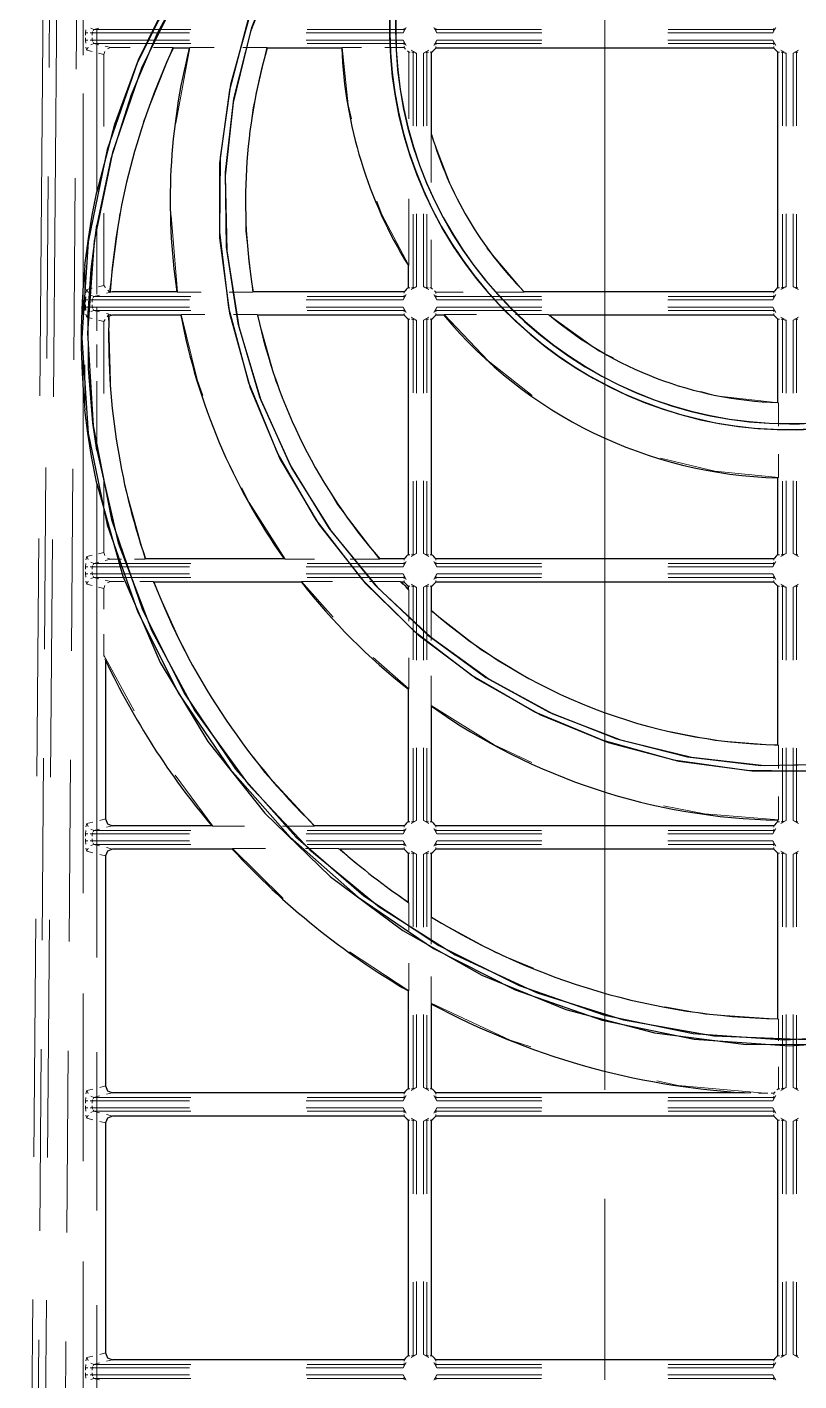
# Model space of a CAD drawing. Header units: millimetres. Extents: x 0 to 1989, y -338 to 950.
# Drawn here: x 738.1 to 850.9, y 606.2 to 803.9 of the extents above; entities that cross this region are included whole.
import ezdxf

# ---------------------------------------------------------------- set-up
doc = ezdxf.new("R2010")
doc.units = ezdxf.units.MM
doc.layers.add('DETAIL', color=8, linetype='Continuous')
doc.layers.add('FINE', color=9, linetype='Continuous')

msp = doc.modelspace()

# ---------------------------------------------------------------- linework, layer by layer
at = {"layer": 'DETAIL', "lineweight": 25}
for p, q in [((761.85, 800.88), (759.5, 800.88)), ((784.12, 800.88), (773.25, 800.88)), ((797.26, 788.26), (797.26, 800.29)), ((847.27, 800.88), (797.85, 800.88)), ((847.86, 765.87), (847.86, 800.29)), ((793.86, 765.87), (793.86, 769.12)), ((750.29, 765.34), (750.63, 765.28)), ((760.04, 765.28), (750.63, 765.28)), ((847.27, 765.28), (810.79, 765.28)), ((793.27, 761.88), (771.83, 761.88)), ((799.05, 761.88), (797.85, 761.88)), ((793.86, 726.87), (793.86, 761.29)), ((797.26, 726.87), (797.26, 761.29)), ((847.86, 726.87), (847.86, 738.1)), ((775.7, 726.28), (755.45, 726.28)), ((793.27, 726.28), (789.69, 726.28)), ((847.27, 726.28), (797.85, 726.28)), ((778.23, 722.88), (756.68, 722.88)), ((793.27, 722.88), (792.83, 722.88)), ((793.86, 721.85), (793.86, 722.29)), ((847.27, 722.88), (797.85, 722.88)), ((847.86, 699.1), (847.86, 722.29)), ((749.62, 711.44), (749.62, 688.28)), ((793.86, 687.87), (793.86, 707.25)), ((797.26, 687.87), (797.26, 704.73)), ((765.14, 687.28), (750.63, 687.28)), ((793.27, 687.28), (780.16, 687.28)), ((847.27, 687.28), (797.85, 687.28)), ((847.86, 687.87), (847.86, 688.1)), ((749.62, 682.89), (749.62, 649.28)), ((768.13, 683.88), (750.63, 683.88)), ((793.27, 683.88), (783.83, 683.88)), ((793.86, 676.13), (793.86, 683.29)), ((797.26, 673.94), (797.26, 683.29)), ((847.27, 683.88), (797.85, 683.88)), ((847.86, 659.1), (847.86, 683.29)), ((793.86, 648.87), (793.86, 663.15)), ((797.26, 648.87), (797.26, 661.24)), ((793.27, 648.28), (750.63, 648.28)), ((842.94, 648.28), (797.85, 648.28)), ((793.27, 644.88), (750.63, 644.88)), ((847.27, 644.88), (797.85, 644.88)), ((793.86, 609.87), (793.86, 644.29)), ((797.26, 609.87), (797.26, 644.29)), ((847.86, 609.87), (847.86, 644.29)), ((793.27, 609.28), (750.63, 609.28)), ((847.27, 609.28), (797.85, 609.28))]:
    msp.add_line(p, q, dxfattribs=at)
for points in [[(849.56, 861.16, 0.414214), (791.98, 803.58, 0.414213), (849.56, 746, 0.414214), (907.14, 803.58), (906.61, 811.35), (905.07, 818.81), (902.58, 825.9), (899.23, 832.55), (895.08, 838.68), (890.19, 844.22), (884.65, 849.1), (878.53, 853.25), (871.88, 856.61), (864.79, 859.09), (857.33, 860.63)], [(849.56, 861.13, 0.414214), (792.01, 803.58, 0.414213), (849.56, 746.03, 0.414214), (907.11, 803.58), (906.58, 811.35), (905.04, 818.81), (902.56, 825.89), (899.21, 832.53), (895.06, 838.66), (890.18, 844.2), (884.64, 849.08), (878.51, 853.23), (871.87, 856.58), (864.79, 859.06), (857.33, 860.6)]]:
    msp.add_lwpolyline(points, format="xyb", close=True, dxfattribs=at)
for points in [[(831.16, 859.06, 0.414213), (794.08, 785.18, 0.414213), (867.96, 748.11, 0.414213), (905.04, 821.98, 0.236853), (867.96, 859.06)], [(831.7, 859.21, 0.414213), (793.94, 785.72, 0.414212), (867.42, 747.96, 0.414214), (905.18, 821.45, 0.241882), (867.42, 859.21)], [(759.5, 800.88, 0.093058), (750.29, 765.34)], [(761.85, 800.88, 0.099456), (760.04, 765.28)], [(773.25, 800.88, 0.113602), (771.18, 765.28)], [(784.12, 800.88, 0.128937), (793.86, 769.12)], [(797.26, 800.29, 0.073506), (797.85, 800.88)], [(847.27, 800.88, 0.073431), (847.86, 800.29)], [(797.26, 788.26, 0.124208), (810.79, 765.28)], [(746.6, 769.12, 0.051045), (746.6, 748.04)], [(793.86, 765.87, 0.073471), (793.27, 765.28), (771.18, 765.28)], [(847.86, 765.87, 0.073471), (847.27, 765.28)], [(750.11, 761.74, 0.090843), (755.45, 726.28)], [(760.61, 761.88, 0.108069), (775.7, 726.28)], [(771.83, 761.88, 0.127279), (789.69, 726.28)], [(793.27, 761.88, 0.073324), (793.86, 761.29)], [(797.26, 761.29, 0.073616), (797.85, 761.88)], [(799.05, 761.88, 0.217), (847.86, 738.1)], [(847.27, 761.88), (814.47, 761.88, 0.168678), (847.86, 749.11), (847.86, 761.29)], [(847.27, 761.88, 0.073246), (847.86, 761.29)], [(793.86, 726.87, 0.073361), (793.27, 726.28)], [(797.85, 726.28, 0.073408), (797.26, 726.87)], [(847.86, 726.87, 0.073361), (847.27, 726.28)], [(756.68, 722.88, 0.108407), (780.16, 687.28)], [(778.23, 722.88, 0.061293), (793.86, 707.25)], [(792.83, 722.88, 0.004554), (793.86, 721.85)], [(793.27, 722.88, 0.073509), (793.86, 722.29)], [(797.26, 718.71), (797.26, 722.29, 0.073662), (797.85, 722.88)], [(847.27, 722.88, 0.073431), (847.86, 722.29)], [(797.26, 718.71, 0.175942), (847.86, 699.1)], [(749.62, 711.44, 0.065248), (765.14, 687.28)], [(797.26, 704.73, 0.150468), (847.86, 688.1)], [(793.86, 687.87, 0.073581), (793.27, 687.28)], [(797.85, 687.28, 0.073269), (797.26, 687.87)], [(847.86, 687.87, 0.073581), (847.27, 687.28)], [(768.13, 683.88, 0.075186), (793.86, 663.15)], [(783.83, 683.88, 0.031886), (793.86, 676.13)], [(793.27, 683.88, 0.073463), (793.86, 683.29)], [(797.26, 683.29, 0.073396), (797.85, 683.88)], [(847.27, 683.88, 0.073385), (847.86, 683.29)], [(797.26, 673.94, 0.134908), (847.86, 659.1)], [(797.26, 661.24, 0.108703), (842.94, 648.28)], [(793.86, 648.87, 0.073316), (793.27, 648.28)], [(797.85, 648.28, 0.073339), (797.26, 648.87)], [(793.27, 644.88, 0.073555), (793.86, 644.29)], [(797.26, 644.29, 0.073616), (797.85, 644.88)], [(847.27, 644.88, 0.073477), (847.86, 644.29)], [(793.86, 609.87, 0.073361), (793.27, 609.28)], [(797.85, 609.28, 0.073408), (797.26, 609.87)], [(847.86, 609.87, 0.073361), (847.27, 609.28)]]:
    msp.add_lwpolyline(points, format="xyb", dxfattribs=at)
for points in [[(822.21, 857.42), (812.78, 854.31), (803.8, 850.35), (795.3, 845.59), (787.35, 840.08), (779.97, 833.87), (773.22, 827.01), (767.13, 819.55), (761.76, 811.54), (757.15, 803.03), (753.35, 794.07), (750.39, 784.71), (748.33, 775)], [(774.84, 813.69), (770.94, 803.83), (768.33, 793.49), (767.07, 782.78), (767.25, 771.81), (768.94, 760.72), (772.1, 749.95), (776.57, 739.94), (782.23, 730.76), (788.97, 722.49), (796.66, 715.19), (805.19, 708.96), (814.45, 703.86), (824.31, 699.96), (834.65, 697.35), (845.37, 696.1), (856.33, 696.27)], [(774.62, 813.18), (770.8, 803.3), (768.26, 792.94), (767.07, 782.22), (767.33, 771.26), (769.08, 760.18), (772.32, 749.44), (776.85, 739.46), (782.57, 730.32), (789.36, 722.1), (797.11, 714.86), (805.68, 708.68), (814.97, 703.65), (824.85, 699.82), (835.21, 697.28), (845.92, 696.1), (856.88, 696.35)], [(760.27, 810.76), (754.27, 798.82), (749.84, 786.06), (747.08, 772.6), (746.14, 758.58), (747.09, 744.63), (749.86, 731.22), (754.32, 718.49), (760.34, 706.55), (767.8, 695.55), (776.57, 685.6), (786.53, 676.83), (797.53, 669.37), (809.47, 663.34), (822.2, 658.88), (835.61, 656.11), (849.56, 655.16), (863.58, 656.11)], [(760.74, 809.85), (754.92, 798.09), (750.62, 785.64), (747.94, 772.66), (746.97, 759.3), (747.78, 745.7), (750.48, 732.02), (754.99, 718.83), (761.08, 706.65), (768.6, 695.57), (777.42, 685.67), (787.36, 677.04), (798.29, 669.77), (810.06, 663.94), (822.5, 659.64), (835.48, 656.96), (848.85, 655.99), (862.44, 656.81)], [(758.74, 808.09), (754.4, 799.13), (750.91, 789.71), (748.33, 779.89)], [(770.75, 805.87), (767.89, 795.55), (766.37, 784.88), (766.25, 773.98), (767.6, 762.99), (770.48, 752.02), (774.8, 741.54), (780.36, 731.96), (787.03, 723.35), (794.68, 715.76), (803.19, 709.25), (812.43, 703.9), (822.27, 699.77), (832.59, 696.91), (843.26, 695.39), (854.16, 695.27)], [(770.45, 805.09), (767.7, 794.74), (766.28, 784.05), (766.28, 773.15), (767.73, 762.17), (770.72, 751.23), (775.15, 740.79), (780.81, 731.26), (787.57, 722.71), (795.29, 715.19), (803.87, 708.77), (813.16, 703.51), (823.05, 699.47), (833.4, 696.72), (844.09, 695.3), (854.99, 695.3)], [(746.6, 769.12), (747.11, 773.05), (747.66, 776.46), (748.33, 779.89)], [(748.33, 742.17), (747.77, 746.13), (747.13, 754.1), (747.09, 762.16), (747.51, 768.6), (748.33, 775)], [(760.61, 761.88), (750.63, 761.88), (750.11, 761.74)], [(748.33, 737.28), (747.57, 741.2), (747.03, 744.62), (746.6, 748.04)], [(748.33, 742.17), (751.48, 728.59), (756.31, 715.86), (762.68, 704.08), (770.44, 693.34), (779.47, 683.75), (789.6, 675.42), (800.72, 668.43), (812.66, 662.9), (825.3, 658.93), (838.5, 656.61), (852.1, 656.05)], [(748.33, 737.28), (752.14, 723.75), (757.61, 711.15), (764.58, 699.57), (772.91, 689.12), (782.45, 679.88), (793.06, 671.96), (804.59, 665.45), (816.88, 660.44), (829.81, 657.03), (843.21, 655.31), (856.94, 655.39)], [(749.62, 688.28), (749.92, 687.57), (750.63, 687.28)], [(750.63, 683.88), (749.92, 683.59), (749.62, 682.89)], [(749.62, 649.28), (749.92, 648.57), (750.63, 648.28)], [(750.63, 644.88), (749.92, 644.59), (749.62, 643.89)], [(749.62, 643.89), (749.62, 610.28), (749.92, 609.57), (750.63, 609.28)]]:
    msp.add_lwpolyline(points, dxfattribs=at)
at = {"layer": 'FINE', "lineweight": 9}
for p, q in [((740.86, 854.26), (740.03, 750.07)), ((742.01, 749.96), (742.84, 854.15)), ((741.35, 798.05), (741.56, 824.6)), ((745.52, 824.38), (745.31, 797.82)), ((746.35, 809.19), (746.35, 799.87)), ((822.56, 807.47), (822.56, 648.69)), ((746.69, 803.1), (746.72, 803.57)), ((746.69, 803.1), (747, 803.1)), ((746.69, 802.78), (746.69, 803.1)), ((747.37, 803.1), (747.68, 803.1)), ((747.88, 803.6), (747.45, 803.78)), ((747.74, 803.26), (747.68, 803.1)), ((747.68, 803.1), (747.68, 802.78)), ((761.88, 803.1), (747.68, 803.1)), ((747.88, 803.6), (747.82, 803.44)), ((748.65, 803.79), (747.88, 803.6)), ((747.88, 803.6), (762.07, 803.6)), ((748.33, 779.89), (748.33, 803.69)), ((793.11, 803.1), (778.92, 803.1)), ((779.08, 803.6), (793.27, 803.6)), ((793.11, 803.1), (793.54, 803.88)), ((793.27, 803.6), (793.27, 803.79)), ((797.58, 803.88), (798.01, 803.1)), ((797.85, 803.81), (797.85, 803.6)), ((797.85, 803.6), (813.3, 803.6)), ((798.01, 803.1), (797.97, 803.26)), ((813.35, 803.1), (798.01, 803.1)), ((847.11, 803.1), (831.77, 803.1)), ((831.83, 803.6), (847.27, 803.6)), ((847.11, 803.1), (847.54, 803.88)), ((847.27, 803.6), (847.27, 803.81)), ((746.69, 802.06), (746.69, 802.39)), ((746.69, 802.06), (747, 802.06)), ((746.72, 801.59), (746.69, 802.06)), ((746.89, 800.57), (746.75, 801.02)), ((746.89, 800.57), (747.07, 801)), ((747.37, 802.06), (747.68, 802.06)), ((747.45, 801.38), (747.88, 801.56)), ((747.68, 802.39), (747.68, 802.06)), ((747.68, 802.06), (747.74, 801.91)), ((747.68, 802.06), (761.88, 802.06)), ((747.82, 801.72), (747.88, 801.56)), ((747.88, 801.56), (748.65, 801.37)), ((762.07, 801.56), (747.88, 801.56)), ((749.58, 801.14), (750.34, 800.95)), ((749.9, 800.77), (750.34, 800.95)), ((753.19, 800.95), (750.34, 800.95)), ((759.46, 800.95), (755.18, 790.18)), ((759.46, 800.95), (756.61, 800.95)), ((759.47, 800.93), (759.46, 800.95)), ((761.94, 800.95), (759.89, 789.89)), ((761.91, 800.93), (761.94, 800.95)), ((765.46, 800.95), (761.94, 800.95)), ((773.2, 800.95), (769.68, 800.95)), ((773.22, 800.93), (773.2, 800.95)), ((778.92, 802.06), (793.11, 802.06)), ((793.27, 801.56), (779.08, 801.56)), ((784.16, 800.93), (784.18, 800.95)), ((787.02, 800.95), (784.18, 800.95)), ((793.27, 800.95), (790.43, 800.95)), ((793.11, 802.06), (793.15, 801.91)), ((793.54, 801.28), (793.11, 802.06)), ((793.27, 801.56), (793.27, 801.37)), ((793.27, 801.14), (793.27, 800.95)), ((793.46, 800.73), (793.27, 800.95)), ((798.01, 802.06), (797.58, 801.28)), ((813.3, 801.56), (797.85, 801.56)), ((797.85, 801.35), (797.85, 801.56)), ((797.85, 800.88), (797.85, 801.1)), ((798.01, 802.06), (813.35, 802.06)), ((831.77, 802.06), (847.11, 802.06)), ((847.27, 801.56), (831.83, 801.56)), ((847.11, 802.06), (847.15, 801.91)), ((847.54, 801.28), (847.11, 802.06)), ((847.27, 801.56), (847.27, 801.35)), ((847.27, 801.1), (847.27, 800.88)), ((747.66, 800.38), (746.89, 800.57)), ((749.34, 799.96), (748.58, 800.15)), ((749.34, 799.96), (749.52, 800.4)), ((749.34, 799.96), (749.34, 789.41)), ((759.5, 800.88), (759.49, 800.91)), ((761.85, 800.88), (761.88, 800.91)), ((773.25, 800.88), (773.24, 800.91)), ((784.12, 800.88), (784.14, 800.91)), ((793.93, 800.29), (793.71, 800.48)), ((793.93, 790.55), (793.93, 800.29)), ((793.93, 800.29), (794.12, 800.29)), ((795.04, 800.14), (794.26, 800.56)), ((794.35, 800.29), (794.54, 800.29)), ((794.54, 789.53), (794.54, 800.29)), ((795.04, 800.14), (795.04, 789.48)), ((796.86, 800.56), (796.08, 800.14)), ((796.08, 800.14), (796.24, 800.17)), ((796.08, 789.48), (796.08, 800.14)), ((796.58, 800.29), (796.58, 789.53)), ((796.79, 800.29), (796.58, 800.29)), ((797.26, 800.29), (797.05, 800.29)), ((847.86, 800.29), (848.07, 800.29)), ((849.04, 800.14), (848.26, 800.56)), ((848.33, 800.29), (848.54, 800.29)), ((848.54, 789.53), (848.54, 800.29)), ((849.04, 800.14), (849.04, 789.48)), ((850.86, 800.56), (850.08, 800.14)), ((850.08, 800.14), (850.24, 800.17)), ((850.08, 789.48), (850.08, 800.14)), ((850.79, 800.29), (850.58, 800.29)), ((850.58, 800.29), (850.58, 789.53)), ((797.19, 788.25), (800.22, 780.38)), ((797.19, 781.26), (797.19, 788.25)), ((797.19, 788.25), (797.21, 788.25)), ((797.24, 788.26), (797.26, 788.26)), ((741.01, 755.56), (741.22, 782.12)), ((745.18, 781.89), (744.97, 755.34)), ((793.93, 769.14), (793.93, 778.87)), ((749.34, 776.75), (749.34, 766.21)), ((751.7, 776.72), (750.21, 765.22)), ((759.2, 776.42), (760.12, 765.21)), ((794.54, 765.87), (794.54, 776.63)), ((795.04, 776.69), (795.04, 766.03)), ((796.08, 766.03), (796.08, 776.69)), ((848.54, 765.87), (848.54, 776.63)), ((849.04, 776.69), (849.04, 766.03)), ((850.08, 766.03), (850.08, 776.69)), ((748.33, 764.95), (748.33, 775)), ((797.19, 765.88), (797.19, 772.87)), ((805.34, 771.67), (810.76, 765.21)), ((746.6, 762.53), (746.6, 769.12)), ((793.88, 769.12), (793.86, 769.12)), ((793.93, 769.14), (793.91, 769.13)), ((746.75, 765.14), (746.89, 765.6)), ((746.89, 765.6), (747.66, 765.79)), ((747.07, 765.16), (746.89, 765.6)), ((748.58, 766.02), (749.34, 766.21)), ((749.61, 765.9), (749.34, 766.21)), ((750.21, 765.22), (749.94, 765.53)), ((750.29, 765.34), (750.27, 765.3)), ((794.07, 765.87), (793.86, 765.87)), ((794.26, 765.6), (795.04, 766.03)), ((794.54, 765.87), (794.33, 765.87)), ((795.04, 766.03), (794.88, 765.99)), ((796.08, 766.03), (796.86, 765.6)), ((797, 765.88), (797.19, 765.88)), ((797.19, 765.88), (797.41, 765.69)), ((797.66, 765.44), (797.86, 765.21)), ((848.07, 765.87), (847.86, 765.87)), ((848.26, 765.6), (849.04, 766.03)), ((848.54, 765.87), (848.33, 765.87)), ((849.04, 766.03), (848.88, 765.99)), ((850.08, 766.03), (850.86, 765.6)), ((746.69, 764.1), (747, 764.1)), ((746.69, 763.06), (746.69, 763.39)), ((747.37, 764.1), (747.68, 764.1)), ((747.88, 764.6), (747.45, 764.78)), ((747.74, 764.26), (747.68, 764.1)), ((747.68, 763.39), (747.68, 763.06)), ((747.88, 764.6), (747.82, 764.44)), ((748.74, 764.81), (747.88, 764.6)), ((747.88, 764.6), (762.07, 764.6)), ((750.63, 765.28), (749.77, 765.07)), ((750.24, 765.26), (750.21, 765.22)), ((760.04, 765.28), (760.07, 765.26)), ((760.1, 765.23), (760.12, 765.21)), ((763.56, 765.21), (760.12, 765.21)), ((771.12, 765.21), (767.69, 765.21)), ((771.14, 765.23), (771.12, 765.21)), ((771.18, 765.28), (771.16, 765.26)), ((793.11, 764.1), (778.92, 764.1)), ((779.08, 764.6), (793.27, 764.6)), ((793.11, 764.1), (793.54, 764.88)), ((793.27, 765.07), (793.27, 765.28)), ((793.27, 764.6), (793.27, 764.81)), ((797.58, 764.88), (798.01, 764.1)), ((797.86, 765.21), (797.85, 765.02)), ((797.85, 764.79), (797.85, 764.6)), ((797.85, 764.6), (813.3, 764.6)), ((801.89, 765.21), (797.86, 765.21)), ((798.01, 764.1), (797.97, 764.26)), ((813.35, 764.1), (798.01, 764.1)), ((810.76, 765.21), (806.73, 765.21)), ((810.77, 765.23), (810.76, 765.21)), ((810.79, 765.28), (810.78, 765.26)), ((847.11, 764.1), (831.77, 764.1)), ((847.11, 764.1), (847.54, 764.88)), ((847.27, 765.07), (847.27, 765.28)), ((746.69, 763.06), (747, 763.06)), ((746.72, 762.59), (746.69, 763.06)), ((746.89, 761.57), (747.07, 762)), ((747.37, 763.06), (747.68, 763.06)), ((747.45, 762.38), (747.88, 762.56)), ((747.68, 763.06), (747.74, 762.91)), ((747.68, 763.06), (761.88, 763.06)), ((747.82, 762.72), (747.88, 762.56)), ((747.88, 762.56), (748.74, 762.35)), ((762.07, 762.56), (747.88, 762.56)), ((748.33, 759.59), (748.33, 762.94)), ((749.77, 762.1), (750.63, 761.88)), ((749.83, 761.61), (750.05, 761.91)), ((750.05, 761.91), (750.36, 750.58)), ((750.05, 761.91), (750.07, 761.86)), ((750.09, 761.79), (750.11, 761.74)), ((760.61, 761.88), (760.63, 761.91)), ((760.65, 761.93), (760.67, 761.95)), ((764.13, 761.95), (760.67, 761.95)), ((771.75, 761.95), (768.29, 761.95)), ((771.77, 761.93), (771.75, 761.95)), ((771.83, 761.88), (771.81, 761.91)), ((778.92, 763.06), (793.11, 763.06)), ((793.27, 762.56), (779.08, 762.56)), ((793.11, 763.06), (793.15, 762.91)), ((793.54, 762.28), (793.11, 763.06)), ((793.27, 762.56), (793.27, 762.35)), ((793.27, 762.1), (793.27, 761.88)), ((795.04, 761.14), (794.26, 761.56)), ((796.86, 761.56), (796.08, 761.14)), ((798.01, 763.06), (797.58, 762.28)), ((797.85, 762.35), (797.85, 762.56)), ((813.3, 762.56), (797.85, 762.56)), ((797.85, 761.88), (797.85, 762.1)), ((798.01, 763.06), (813.35, 763.06)), ((799.05, 761.88), (799.06, 761.91)), ((799.07, 761.93), (799.08, 761.95)), ((803.83, 761.95), (799.08, 761.95)), ((814.28, 761.95), (809.53, 761.95)), ((814.34, 761.93), (814.28, 761.95)), ((814.47, 761.88), (814.41, 761.91)), ((831.77, 763.06), (847.11, 763.06)), ((847.27, 762.56), (831.83, 762.56)), ((847.11, 763.06), (847.15, 762.91)), ((847.54, 762.28), (847.11, 763.06)), ((847.27, 762.56), (847.27, 762.35)), ((847.27, 762.1), (847.27, 761.88)), ((849.04, 761.14), (848.26, 761.56)), ((850.86, 761.56), (850.08, 761.14)), ((749.34, 760.96), (748.58, 761.15)), ((749.34, 760.96), (749.56, 761.25)), ((749.34, 760.96), (749.34, 750.41)), ((793.86, 761.29), (794.07, 761.29)), ((794.33, 761.29), (794.54, 761.29)), ((794.54, 750.53), (794.54, 761.29)), ((795.04, 761.14), (795.04, 750.48)), ((796.08, 761.14), (796.24, 761.17)), ((796.08, 750.48), (796.08, 761.14)), ((796.58, 761.29), (796.58, 750.53)), ((796.79, 761.29), (796.58, 761.29)), ((797.26, 761.29), (797.05, 761.29)), ((847.86, 761.29), (848.07, 761.29)), ((848.33, 761.29), (848.54, 761.29)), ((848.54, 750.53), (848.54, 761.29)), ((849.04, 761.14), (849.04, 750.48)), ((850.08, 761.14), (850.24, 761.17)), ((850.08, 750.48), (850.08, 761.14)), ((850.58, 761.29), (850.58, 750.53)), ((850.79, 761.29), (850.58, 761.29)), ((748.33, 754.23), (748.33, 757.58)), ((746.6, 748.04), (746.6, 754.63)), ((748.33, 742.17), (748.33, 752.22)), ((847.88, 749.09), (847.86, 749.11)), ((847.93, 749.04), (847.91, 749.06)), ((847.93, 745.64), (847.93, 749.04)), ((740.67, 713.07), (740.88, 739.63)), ((847.93, 738.17), (847.93, 741.57)), ((744.85, 739.4), (744.63, 712.85)), ((749.34, 737.75), (749.34, 727.21)), ((795.04, 737.69), (795.04, 727.03)), ((796.08, 727.03), (796.08, 737.69)), ((847.88, 738.13), (847.86, 738.1)), ((847.93, 738.17), (847.91, 738.15)), ((849.04, 737.69), (849.04, 727.03)), ((850.08, 727.03), (850.08, 737.69)), ((748.33, 668.03), (748.33, 737.28)), ((752.37, 737.13), (755.4, 726.21)), ((794.54, 726.87), (794.54, 737.63)), ((796.58, 737.63), (796.58, 726.87)), ((848.54, 726.87), (848.54, 737.63)), ((739.86, 729.24), (739.59, 694.51)), ((741.57, 694.39), (741.84, 729.12)), ((746.75, 726.14), (746.89, 726.6)), ((746.89, 726.6), (747.66, 726.79)), ((747.07, 726.16), (746.89, 726.6)), ((747.88, 725.6), (747.45, 725.78)), ((748.65, 725.79), (747.88, 725.6)), ((748.58, 727.02), (749.34, 727.21)), ((749.52, 726.76), (749.34, 727.21)), ((750.34, 726.21), (749.58, 726.02)), ((750.34, 726.21), (749.9, 726.39)), ((751.92, 726.21), (750.34, 726.21)), ((755.4, 726.21), (753.82, 726.21)), ((755.42, 726.23), (755.4, 726.21)), ((755.45, 726.28), (755.43, 726.26)), ((775.7, 726.28), (775.75, 726.26)), ((775.8, 726.23), (775.84, 726.21)), ((780.16, 726.21), (775.84, 726.21)), ((789.66, 726.21), (785.34, 726.21)), ((789.67, 726.23), (789.66, 726.21)), ((789.69, 726.28), (789.68, 726.26)), ((793.11, 725.1), (793.54, 725.88)), ((793.27, 726.07), (793.27, 726.28)), ((794.07, 726.87), (793.86, 726.87)), ((794.26, 726.6), (795.04, 727.03)), ((794.54, 726.87), (794.33, 726.87)), ((795.04, 727.03), (794.88, 726.99)), ((796.08, 727.03), (796.86, 726.6)), ((796.58, 726.87), (796.79, 726.87)), ((797.05, 726.87), (797.26, 726.87)), ((797.58, 725.88), (798.01, 725.1)), ((797.85, 726.28), (797.85, 726.07)), ((797.85, 725.81), (797.85, 725.6)), ((847.11, 725.1), (847.54, 725.88)), ((847.27, 726.07), (847.27, 726.28)), ((847.27, 725.6), (847.27, 725.81)), ((848.07, 726.87), (847.86, 726.87)), ((848.26, 726.6), (849.04, 727.03)), ((848.54, 726.87), (848.33, 726.87)), ((849.04, 727.03), (848.88, 726.99)), ((850.08, 727.03), (850.86, 726.6)), ((746.69, 725.1), (746.72, 725.57)), ((746.69, 725.1), (747, 725.1)), ((746.69, 724.78), (746.69, 725.1)), ((746.69, 724.06), (746.69, 724.39)), ((746.69, 724.06), (747, 724.06)), ((746.72, 723.59), (746.69, 724.06)), ((747.37, 725.1), (747.68, 725.1)), ((747.37, 724.06), (747.68, 724.06)), ((747.74, 725.26), (747.68, 725.1)), ((747.68, 724.39), (747.68, 724.06)), ((747.68, 724.06), (747.74, 723.91)), ((747.68, 724.06), (761.88, 724.06)), ((747.88, 725.6), (747.82, 725.44)), ((747.88, 725.6), (762.07, 725.6)), ((793.11, 725.1), (778.92, 725.1)), ((778.92, 724.06), (793.11, 724.06)), ((793.11, 724.06), (793.15, 723.91)), ((793.54, 723.28), (793.11, 724.06)), ((798.01, 724.06), (797.58, 723.28)), ((797.85, 725.6), (813.3, 725.6)), ((798.01, 725.1), (797.97, 725.26)), ((813.35, 725.1), (798.01, 725.1)), ((798.01, 724.06), (813.35, 724.06)), ((847.11, 725.1), (831.77, 725.1)), ((831.77, 724.06), (847.11, 724.06)), ((831.83, 725.6), (847.27, 725.6)), ((847.11, 724.06), (847.15, 723.91)), ((847.54, 723.28), (847.11, 724.06)), ((746.89, 722.57), (746.75, 723.02)), ((746.89, 722.57), (747.07, 723)), ((747.66, 722.38), (746.89, 722.57)), ((747.45, 723.38), (747.88, 723.56)), ((747.82, 723.72), (747.88, 723.56)), ((747.88, 723.56), (748.65, 723.37)), ((762.07, 723.56), (747.88, 723.56)), ((749.34, 721.96), (748.58, 722.15)), ((749.34, 721.96), (749.52, 722.4)), ((749.34, 721.96), (749.34, 718.91)), ((749.58, 723.14), (750.34, 722.95)), ((749.9, 722.77), (750.34, 722.95)), ((752.29, 722.95), (750.34, 722.95)), ((756.58, 722.95), (754.63, 722.95)), ((756.61, 722.93), (756.58, 722.95)), ((756.68, 722.88), (756.65, 722.91)), ((778.23, 722.88), (778.24, 722.91)), ((778.25, 722.93), (778.26, 722.95)), ((778.26, 722.95), (782.86, 717.76)), ((782.77, 722.95), (778.26, 722.95)), ((793.27, 723.56), (779.08, 723.56)), ((792.67, 722.95), (788.17, 722.95)), ((792.67, 722.95), (793.06, 722.56)), ((792.72, 722.93), (792.67, 722.95)), ((792.83, 722.88), (792.78, 722.91)), ((793.27, 723.56), (793.27, 723.35)), ((793.27, 723.1), (793.27, 722.88)), ((793.53, 722.08), (793.93, 721.69)), ((793.86, 722.29), (794.07, 722.29)), ((793.88, 721.8), (793.86, 721.85)), ((795.04, 722.14), (794.26, 722.56)), ((794.33, 722.29), (794.54, 722.29)), ((794.54, 711.53), (794.54, 722.29)), ((795.04, 722.14), (795.04, 711.48)), ((796.86, 722.56), (796.08, 722.14)), ((796.08, 722.14), (796.24, 722.17)), ((796.08, 711.48), (796.08, 722.14)), ((796.58, 722.29), (796.58, 711.53)), ((796.79, 722.29), (796.58, 722.29)), ((797.26, 722.29), (797.05, 722.29)), ((797.85, 723.35), (797.85, 723.56)), ((813.3, 723.56), (797.85, 723.56)), ((797.85, 722.88), (797.85, 723.1)), ((847.27, 723.56), (831.83, 723.56)), ((847.27, 723.56), (847.27, 723.35)), ((847.27, 723.1), (847.27, 722.88)), ((847.86, 722.29), (848.07, 722.29)), ((849.04, 722.14), (848.26, 722.56)), ((848.33, 722.29), (848.54, 722.29)), ((848.54, 711.53), (848.54, 722.29)), ((849.04, 722.14), (849.04, 711.48)), ((850.86, 722.56), (850.08, 722.14)), ((850.08, 722.14), (850.24, 722.17)), ((850.08, 711.48), (850.08, 722.14)), ((850.58, 722.29), (850.58, 711.53)), ((850.79, 722.29), (850.58, 722.29)), ((793.93, 721.69), (793.91, 721.74)), ((793.93, 717.19), (793.93, 721.69)), ((797.19, 718.68), (797.21, 718.69)), ((797.19, 714.36), (797.19, 718.68)), ((797.24, 718.7), (797.26, 718.71)), ((749.34, 715.25), (749.34, 712.21)), ((749.34, 712.21), (753.8, 704.06)), ((749.43, 711.97), (749.34, 712.21)), ((749.62, 711.44), (749.53, 711.68)), ((788.73, 711.88), (793.93, 707.29)), ((793.93, 707.29), (793.93, 711.79)), ((797.19, 704.86), (797.19, 709.18)), ((793.88, 707.26), (793.86, 707.25)), ((793.93, 707.29), (793.91, 707.28)), ((797.19, 704.86), (797.21, 704.82)), ((797.24, 704.77), (797.26, 704.73)), ((794.54, 687.87), (794.54, 698.63)), ((795.04, 698.69), (795.04, 688.03)), ((796.08, 688.03), (796.08, 698.69)), ((796.58, 698.63), (796.58, 687.87)), ((847.88, 699.08), (847.86, 699.1)), ((847.93, 699.03), (847.91, 699.05)), ((847.93, 695.63), (847.93, 699.03)), ((848.54, 687.87), (848.54, 698.63)), ((849.04, 698.69), (849.04, 688.03)), ((850.08, 688.03), (850.08, 698.69)), ((850.58, 698.63), (850.58, 687.87)), ((740.33, 670.59), (740.55, 697.14)), ((744.51, 696.92), (744.29, 670.36)), ((759.78, 694.69), (765.29, 687.21)), ((847.93, 688.17), (847.93, 691.56)), ((748.77, 688.06), (749.62, 688.28)), ((746.69, 686.1), (746.72, 686.57)), ((746.75, 687.14), (746.89, 687.6)), ((746.89, 687.6), (747.75, 687.81)), ((747.07, 687.16), (746.89, 687.6)), ((747.88, 686.6), (747.45, 686.78)), ((747.74, 686.26), (747.68, 686.1)), ((747.88, 686.6), (747.82, 686.44)), ((748.74, 686.81), (747.88, 686.6)), ((747.88, 686.6), (762.07, 686.6)), ((750.63, 687.28), (749.77, 687.07)), ((765.14, 687.28), (765.19, 687.26)), ((765.25, 687.23), (765.29, 687.21)), ((769.93, 687.21), (765.29, 687.21)), ((780.13, 687.21), (775.49, 687.21)), ((779.08, 686.6), (793.27, 686.6)), ((780.14, 687.23), (780.13, 687.21)), ((780.16, 687.28), (780.15, 687.26)), ((793.11, 686.1), (793.54, 686.88)), ((793.27, 687.07), (793.27, 687.28)), ((793.27, 686.6), (793.27, 686.81)), ((794.07, 687.87), (793.86, 687.87)), ((794.26, 687.6), (795.04, 688.03)), ((794.54, 687.87), (794.33, 687.87)), ((795.04, 688.03), (794.88, 687.99)), ((796.08, 688.03), (796.86, 687.6)), ((796.58, 687.87), (796.79, 687.87)), ((797.05, 687.87), (797.26, 687.87)), ((797.58, 686.88), (798.01, 686.1)), ((797.85, 687.28), (797.85, 687.07)), ((797.85, 686.81), (797.85, 686.6)), ((797.85, 686.6), (813.3, 686.6)), ((798.01, 686.1), (797.97, 686.26)), ((831.83, 686.6), (847.27, 686.6)), ((847.11, 686.1), (847.54, 686.88)), ((847.27, 687.07), (847.27, 687.28)), ((847.27, 686.6), (847.27, 686.81)), ((847.88, 688.12), (847.86, 688.1)), ((848.07, 687.87), (847.86, 687.87)), ((847.93, 688.17), (847.91, 688.14)), ((848.26, 687.6), (849.04, 688.03)), ((848.54, 687.87), (848.33, 687.87)), ((849.04, 688.03), (848.88, 687.99)), ((850.08, 688.03), (850.86, 687.6)), ((850.58, 687.87), (850.79, 687.87)), ((747, 686.1), (746.69, 686.1)), ((746.69, 685.78), (746.69, 686.1)), ((746.69, 685.06), (746.69, 685.39)), ((747, 685.06), (746.69, 685.06)), ((746.72, 684.59), (746.69, 685.06)), ((747.68, 686.1), (747.37, 686.1)), ((747.68, 685.06), (747.37, 685.06)), ((747.45, 684.38), (747.88, 684.56)), ((747.68, 685.39), (747.68, 685.06)), ((747.68, 685.06), (747.74, 684.91)), ((747.68, 685.06), (761.88, 685.06)), ((747.82, 684.72), (747.88, 684.56)), ((747.88, 684.56), (748.74, 684.35)), ((762.07, 684.56), (747.88, 684.56)), ((793.11, 686.1), (778.92, 686.1)), ((778.92, 685.06), (793.11, 685.06)), ((793.27, 684.56), (779.08, 684.56)), ((793.11, 685.06), (793.15, 684.91)), ((793.54, 684.28), (793.11, 685.06)), ((793.27, 684.56), (793.27, 684.35)), ((798.01, 685.06), (797.58, 684.28)), ((813.3, 684.56), (797.85, 684.56)), ((797.85, 684.35), (797.85, 684.56)), ((813.35, 686.1), (798.01, 686.1)), ((798.01, 685.06), (813.35, 685.06)), ((847.11, 686.1), (831.77, 686.1)), ((831.77, 685.06), (847.11, 685.06)), ((847.27, 684.56), (831.83, 684.56)), ((847.11, 685.06), (847.15, 684.91)), ((847.54, 684.28), (847.11, 685.06)), ((847.27, 684.56), (847.27, 684.35)), ((746.89, 683.57), (746.75, 684.02)), ((746.89, 683.57), (747.07, 684)), ((747.75, 683.35), (746.89, 683.57)), ((749.62, 682.89), (748.77, 683.1)), ((749.77, 684.1), (750.63, 683.88)), ((768.13, 683.88), (768.14, 683.91)), ((768.15, 683.93), (768.16, 683.95)), ((768.16, 683.95), (775.55, 676.67)), ((773, 683.95), (768.16, 683.95)), ((783.65, 683.95), (778.81, 683.95)), ((783.65, 683.95), (786.78, 681.36)), ((783.7, 683.93), (783.65, 683.95)), ((783.83, 683.88), (783.77, 683.91)), ((793.27, 684.1), (793.27, 683.88)), ((793.86, 683.29), (794.07, 683.29)), ((795.04, 683.14), (794.26, 683.56)), ((794.33, 683.29), (794.54, 683.29)), ((794.54, 672.53), (794.54, 683.29)), ((795.04, 683.14), (795.04, 672.48)), ((796.86, 683.56), (796.08, 683.14)), ((796.08, 683.14), (796.24, 683.17)), ((796.08, 672.48), (796.08, 683.14)), ((796.58, 683.29), (796.58, 672.53)), ((796.79, 683.29), (796.58, 683.29)), ((797.26, 683.29), (797.05, 683.29)), ((797.85, 683.88), (797.85, 684.1)), ((847.27, 684.1), (847.27, 683.88)), ((847.86, 683.29), (848.07, 683.29)), ((849.04, 683.14), (848.26, 683.56)), ((848.33, 683.29), (848.54, 683.29)), ((848.54, 672.53), (848.54, 683.29)), ((849.04, 683.14), (849.04, 672.48)), ((850.86, 683.56), (850.08, 683.14)), ((850.08, 683.14), (850.24, 683.17)), ((850.08, 672.48), (850.08, 683.14)), ((850.58, 683.29), (850.58, 672.53)), ((850.79, 683.29), (850.58, 683.29)), ((790.64, 678.38), (793.93, 676)), ((793.88, 676.09), (793.86, 676.13)), ((793.93, 676), (793.91, 676.04)), ((793.93, 672), (793.93, 676)), ((739.42, 673.67), (739.14, 638.94)), ((741.12, 638.83), (741.4, 673.56)), ((797.19, 673.9), (797.21, 673.91)), ((797.19, 669.98), (797.19, 673.9)), ((797.24, 673.92), (797.26, 673.94)), ((785.24, 668.86), (793.93, 663.19)), ((793.93, 663.19), (793.93, 667.19)), ((797.19, 661.36), (797.19, 665.28)), ((746.35, 662.77), (746.35, 638.3)), ((793.88, 663.16), (793.86, 663.15)), ((793.93, 663.19), (793.91, 663.17)), ((797.19, 661.36), (797.21, 661.32)), ((797.24, 661.28), (797.26, 661.24)), ((794.54, 648.87), (794.54, 659.63)), ((795.04, 659.69), (795.04, 649.03)), ((796.08, 649.03), (796.08, 659.69)), ((796.58, 659.63), (796.58, 648.87)), ((847.88, 659.07), (847.86, 659.1)), ((847.93, 659.03), (847.91, 659.05)), ((847.93, 655.85), (847.93, 659.03)), ((848.54, 648.87), (848.54, 659.63)), ((849.04, 659.69), (849.04, 649.03)), ((850.08, 649.03), (850.08, 659.69)), ((850.58, 659.63), (850.58, 648.87)), ((739.99, 628.1), (740.21, 654.65)), ((744.17, 654.43), (743.96, 627.87)), ((748.33, 631.1), (748.33, 654.19)), ((847.93, 648.88), (847.93, 652.05)), ((746.89, 648.6), (747.75, 648.81)), ((748.77, 649.06), (749.62, 649.28)), ((794.07, 648.87), (793.86, 648.87)), ((794.26, 648.6), (795.04, 649.03)), ((794.54, 648.87), (794.33, 648.87)), ((795.04, 649.03), (794.88, 648.99)), ((796.08, 649.03), (796.86, 648.6)), ((796.58, 648.87), (796.79, 648.87)), ((797.05, 648.87), (797.26, 648.87)), ((847.71, 648.69), (847.93, 648.88)), ((848.12, 648.88), (847.93, 648.88)), ((848.26, 648.6), (849.04, 649.03)), ((848.54, 648.87), (848.35, 648.88)), ((849.04, 649.03), (848.88, 648.99)), ((850.08, 649.03), (850.86, 648.6)), ((850.58, 648.87), (850.77, 648.88)), ((746.69, 647.1), (746.72, 647.57)), ((746.69, 647.1), (747, 647.1)), ((746.69, 646.78), (746.69, 647.1)), ((746.75, 648.14), (746.89, 648.6)), ((747.07, 648.16), (746.89, 648.6)), ((747.37, 647.1), (747.68, 647.1)), ((747.88, 647.6), (747.45, 647.78)), ((747.74, 647.25), (747.68, 647.1)), ((747.68, 647.1), (747.68, 646.78)), ((761.88, 647.1), (747.68, 647.1)), ((747.88, 647.6), (747.82, 647.44)), ((748.74, 647.81), (747.88, 647.6)), ((747.88, 647.6), (762.07, 647.6)), ((750.63, 648.28), (749.77, 648.07)), ((793.11, 647.1), (778.92, 647.1)), ((779.08, 647.6), (793.27, 647.6)), ((793.11, 647.1), (793.54, 647.88)), ((793.27, 648.07), (793.27, 648.28)), ((793.27, 647.6), (793.27, 647.81)), ((797.58, 647.88), (798.01, 647.1)), ((797.85, 648.28), (797.85, 648.07)), ((797.85, 647.81), (797.85, 647.6)), ((797.85, 647.6), (813.3, 647.6)), ((798.01, 647.1), (797.97, 647.26)), ((813.35, 647.1), (798.01, 647.1)), ((847.11, 647.1), (831.77, 647.1)), ((831.83, 647.6), (847.27, 647.6)), ((842.94, 648.28), (843.88, 648.26)), ((845.02, 648.23), (845.96, 648.21)), ((846.37, 648.21), (845.96, 648.21)), ((847.11, 647.1), (847.54, 647.88)), ((847.27, 648.21), (847.46, 648.44)), ((847.27, 647.6), (847.27, 647.79)), ((746.69, 646.06), (746.69, 646.39)), ((746.69, 646.06), (747, 646.06)), ((746.72, 645.59), (746.69, 646.06)), ((746.89, 644.57), (746.75, 645.02)), ((746.89, 644.57), (747.07, 645)), ((747.37, 646.06), (747.68, 646.06)), ((747.45, 645.38), (747.88, 645.57)), ((747.68, 646.39), (747.68, 646.06)), ((747.68, 646.06), (747.74, 645.91)), ((747.68, 646.06), (761.88, 646.06)), ((747.82, 645.72), (747.88, 645.57)), ((749.77, 645.1), (750.63, 644.88)), ((778.92, 646.06), (793.11, 646.06)), ((793.27, 645.57), (779.08, 645.57)), ((793.11, 646.06), (793.15, 645.91)), ((793.54, 645.28), (793.11, 646.06)), ((793.27, 645.57), (793.27, 645.35)), ((793.27, 645.1), (793.27, 644.88)), ((798.01, 646.06), (797.58, 645.28)), ((797.85, 645.35), (797.85, 645.57)), ((813.3, 645.57), (797.85, 645.57)), ((797.85, 644.88), (797.85, 645.1)), ((798.01, 646.06), (813.35, 646.06)), ((831.77, 646.06), (847.11, 646.06)), ((847.27, 645.57), (831.83, 645.57)), ((847.11, 646.06), (847.15, 645.91)), ((847.54, 645.28), (847.11, 646.06)), ((847.27, 645.57), (847.27, 645.35)), ((847.27, 645.1), (847.27, 644.88)), ((747.75, 644.35), (746.89, 644.57)), ((749.62, 643.89), (748.77, 644.1)), ((793.86, 644.29), (794.07, 644.29)), ((795.04, 644.14), (794.26, 644.56)), ((794.33, 644.29), (794.54, 644.29)), ((794.54, 633.53), (794.54, 644.29)), ((795.04, 644.14), (795.04, 633.48)), ((796.86, 644.56), (796.08, 644.14)), ((796.08, 644.14), (796.24, 644.17)), ((796.08, 633.48), (796.08, 644.14)), ((796.58, 644.29), (796.58, 633.53)), ((796.79, 644.29), (796.58, 644.29)), ((797.26, 644.29), (797.05, 644.29)), ((847.86, 644.29), (848.07, 644.29)), ((849.04, 644.14), (848.26, 644.56)), ((848.33, 644.29), (848.54, 644.29)), ((848.54, 633.53), (848.54, 644.29)), ((849.04, 644.14), (849.04, 633.48)), ((850.86, 644.56), (850.08, 644.14)), ((850.08, 644.14), (850.24, 644.17)), ((850.08, 633.48), (850.08, 644.14)), ((850.58, 644.29), (850.58, 633.53)), ((850.79, 644.29), (850.58, 644.29)), ((822.56, 632.81), (822.56, 606.35)), ((746.35, 623.62), (746.35, 599.16)), ((794.54, 609.87), (794.54, 620.63)), ((795.04, 620.69), (795.04, 610.03)), ((796.08, 610.03), (796.08, 620.69)), ((796.58, 620.63), (796.58, 609.87)), ((848.54, 609.87), (848.54, 620.63)), ((849.04, 620.69), (849.04, 610.03)), ((850.08, 610.03), (850.08, 620.69)), ((850.58, 620.63), (850.58, 609.87)), ((738.98, 618.1), (738.14, 513.92)), ((740.12, 513.8), (740.96, 617.99)), ((748.33, 594.17), (748.33, 617.26)), ((739.66, 585.61), (739.87, 612.17)), ((743.83, 611.94), (743.62, 585.39)), ((746.75, 609.14), (746.89, 609.6)), ((746.89, 609.6), (747.75, 609.81)), ((747.07, 609.16), (746.89, 609.6)), ((748.77, 610.06), (749.62, 610.28)), ((750.63, 609.28), (749.77, 609.07)), ((793.27, 609.07), (793.27, 609.28)), ((794.07, 609.87), (793.86, 609.87)), ((794.26, 609.6), (795.04, 610.03)), ((794.54, 609.87), (794.33, 609.87)), ((795.04, 610.03), (794.88, 609.99)), ((796.08, 610.03), (796.86, 609.6)), ((796.58, 609.87), (796.79, 609.87)), ((797.05, 609.87), (797.26, 609.87)), ((797.85, 609.28), (797.85, 609.07)), ((847.27, 609.07), (847.27, 609.28)), ((848.07, 609.87), (847.86, 609.87)), ((848.26, 609.6), (849.04, 610.03)), ((848.54, 609.87), (848.33, 609.87)), ((849.04, 610.03), (848.88, 609.99)), ((850.08, 610.03), (850.86, 609.6)), ((850.58, 609.87), (850.79, 609.87)), ((746.69, 608.1), (746.72, 608.57)), ((746.69, 608.1), (747, 608.1)), ((746.69, 607.78), (746.69, 608.1)), ((746.69, 607.06), (746.69, 607.39)), ((747.37, 608.1), (747.68, 608.1)), ((747.88, 608.6), (747.45, 608.78)), ((747.74, 608.26), (747.68, 608.1)), ((747.68, 608.1), (747.68, 607.78)), ((761.88, 608.1), (747.68, 608.1)), ((747.68, 607.39), (747.68, 607.06)), ((747.88, 608.6), (747.82, 608.44)), ((748.74, 608.81), (747.88, 608.6)), ((747.88, 608.6), (762.07, 608.6)), ((793.11, 608.1), (778.92, 608.1)), ((779.08, 608.6), (793.27, 608.6)), ((793.11, 608.1), (793.54, 608.88)), ((793.27, 608.6), (793.27, 608.81)), ((797.58, 608.88), (798.01, 608.1)), ((797.85, 608.81), (797.85, 608.6)), ((797.85, 608.6), (813.3, 608.6)), ((798.01, 608.1), (797.97, 608.26)), ((813.35, 608.1), (798.01, 608.1)), ((847.11, 608.1), (831.77, 608.1)), ((831.83, 608.6), (847.27, 608.6)), ((847.11, 608.1), (847.54, 608.88)), ((847.27, 608.6), (847.27, 608.81)), ((746.69, 607.06), (747, 607.06)), ((746.72, 606.59), (746.69, 607.06)), ((747.37, 607.06), (747.68, 607.06)), ((747.45, 606.38), (747.88, 606.56)), ((747.68, 607.06), (747.74, 606.91)), ((747.68, 607.06), (761.88, 607.06)), ((747.82, 606.72), (747.88, 606.56)), ((747.88, 606.56), (748.74, 606.35)), ((762.07, 606.56), (747.88, 606.56)), ((778.92, 607.06), (793.11, 607.06)), ((793.27, 606.56), (779.08, 606.56)), ((793.11, 607.06), (793.15, 606.91)), ((793.54, 606.28), (793.11, 607.06)), ((793.27, 606.56), (793.27, 606.35)), ((798.01, 607.06), (797.58, 606.28)), ((797.85, 606.35), (797.85, 606.56)), ((813.3, 606.56), (797.85, 606.56)), ((798.01, 607.06), (813.35, 607.06)), ((831.77, 607.06), (847.11, 607.06)), ((847.27, 606.56), (831.83, 606.56)), ((847.11, 607.06), (847.15, 606.91)), ((847.54, 606.28), (847.11, 607.06)), ((847.27, 606.56), (847.27, 606.35))]:
    msp.add_line(p, q, dxfattribs=at)
for points in [[(793.15, 803.26), (793.14, 803.22), (793.11, 803.1)], [(793.27, 803.6), (793.26, 803.57), (793.23, 803.49), (793.21, 803.44)], [(797.91, 803.44), (797.88, 803.53), (797.86, 803.59), (797.85, 803.6)], [(847.15, 803.26), (847.14, 803.22), (847.11, 803.1)], [(847.27, 803.6), (847.26, 803.57), (847.23, 803.49), (847.21, 803.44)], [(773.2, 800.95), (771.16, 792.16), (770.9, 789.92)], [(784.18, 800.95), (785.06, 792.59), (785.54, 790.55)], [(793.21, 801.72), (793.24, 801.63), (793.27, 801.57), (793.27, 801.56)], [(797.85, 801.56), (797.86, 801.6), (797.89, 801.67), (797.91, 801.72)], [(797.97, 801.91), (797.98, 801.95), (798.01, 802.06)], [(847.21, 801.72), (847.24, 801.63), (847.26, 801.57), (847.27, 801.56)], [(794.54, 800.29), (794.57, 800.28), (794.65, 800.25), (794.7, 800.23)], [(794.88, 800.18), (794.92, 800.16), (795.04, 800.14)], [(796.42, 800.23), (796.51, 800.26), (796.57, 800.29), (796.58, 800.29)], [(848.54, 800.29), (848.57, 800.28), (848.65, 800.25), (848.7, 800.23)], [(848.88, 800.18), (848.92, 800.16), (849.04, 800.14)], [(850.42, 800.23), (850.51, 800.26), (850.57, 800.29), (850.58, 800.29)], [(746.35, 794.27), (746.35, 766.31), (746.35, 761.48)], [(789.23, 778.52), (789.97, 776.55), (793.93, 769.14)], [(770.12, 776.43), (770.11, 774.18), (771.12, 765.21)], [(796.58, 776.63), (796.58, 765.87), (796.77, 765.88)], [(850.58, 776.63), (850.58, 765.87), (850.79, 765.87)], [(794.7, 765.93), (794.61, 765.9), (794.55, 765.88), (794.54, 765.87)], [(796.24, 765.99), (796.2, 766), (796.08, 766.03)], [(796.58, 765.87), (796.55, 765.89), (796.47, 765.91), (796.42, 765.93)], [(848.7, 765.93), (848.61, 765.9), (848.55, 765.88), (848.54, 765.87)], [(850.24, 765.99), (850.2, 766), (850.08, 766.03)], [(850.58, 765.87), (850.55, 765.89), (850.47, 765.91), (850.42, 765.93)], [(746.69, 763.78), (746.69, 764.1), (746.72, 764.57)], [(761.88, 764.1), (747.68, 764.1), (747.68, 763.78)], [(793.15, 764.26), (793.14, 764.22), (793.11, 764.1)], [(793.27, 764.6), (793.26, 764.57), (793.23, 764.49), (793.21, 764.44)], [(797.91, 764.44), (797.88, 764.53), (797.86, 764.59), (797.85, 764.6)], [(831.83, 764.6), (847.27, 764.6), (847.27, 764.81)], [(847.15, 764.26), (847.14, 764.22), (847.11, 764.1)], [(847.27, 764.6), (847.26, 764.57), (847.23, 764.49), (847.21, 764.44)], [(747.66, 761.38), (746.89, 761.57), (746.75, 762.02)], [(760.67, 761.95), (762.99, 752.45), (763.82, 750.15)], [(771.75, 761.95), (774.48, 752.23), (775.46, 749.91)], [(793.21, 762.72), (793.24, 762.63), (793.27, 762.57), (793.27, 762.56)], [(797.85, 762.56), (797.86, 762.6), (797.89, 762.67), (797.91, 762.72)], [(797.97, 762.91), (797.98, 762.95), (798.01, 763.06)], [(799.08, 761.95), (805.52, 755.2), (811.93, 750.15)], [(814.28, 761.95), (821.75, 756.63), (823.81, 755.63)], [(847.21, 762.72), (847.24, 762.63), (847.26, 762.57), (847.27, 762.56)], [(794.54, 761.29), (794.57, 761.28), (794.65, 761.25), (794.7, 761.23)], [(794.88, 761.18), (794.92, 761.16), (795.04, 761.14)], [(796.42, 761.23), (796.51, 761.26), (796.57, 761.29), (796.58, 761.29)], [(848.54, 761.29), (848.57, 761.28), (848.65, 761.25), (848.7, 761.23)], [(848.88, 761.18), (848.92, 761.16), (849.04, 761.14)], [(850.42, 761.23), (850.51, 761.26), (850.57, 761.29), (850.58, 761.29)], [(746.35, 755.68), (746.35, 750.85), (746.35, 677.45)], [(836.61, 750.72), (838.82, 750.08), (847.93, 749.04)], [(830.71, 741), (838.64, 739.07), (847.93, 738.17)], [(769.54, 736.67), (770.62, 734.48), (775.84, 726.21)], [(782.23, 736.4), (783.51, 734.22), (789.66, 726.21)], [(850.58, 737.63), (850.58, 726.87), (850.79, 726.87)], [(779.08, 725.6), (793.27, 725.6), (793.27, 725.81)], [(794.7, 726.93), (794.61, 726.9), (794.55, 726.88), (794.54, 726.87)], [(796.24, 726.99), (796.2, 727), (796.08, 727.03)], [(796.58, 726.87), (796.55, 726.89), (796.47, 726.91), (796.42, 726.93)], [(848.7, 726.93), (848.61, 726.9), (848.55, 726.88), (848.54, 726.87)], [(850.24, 726.99), (850.2, 727), (850.08, 727.03)], [(850.58, 726.87), (850.55, 726.89), (850.47, 726.91), (850.42, 726.93)], [(761.88, 725.1), (747.68, 725.1), (747.68, 724.78)], [(793.15, 725.26), (793.14, 725.22), (793.11, 725.1)], [(793.27, 725.6), (793.26, 725.57), (793.23, 725.49), (793.21, 725.44)], [(797.91, 725.44), (797.88, 725.53), (797.86, 725.59), (797.85, 725.6)], [(797.97, 723.91), (797.98, 723.95), (798.01, 724.06)], [(847.15, 725.26), (847.14, 725.22), (847.11, 725.1)], [(847.27, 725.6), (847.26, 725.57), (847.23, 725.49), (847.21, 725.44)], [(756.58, 722.95), (760.98, 713.11), (762.34, 710.78)], [(793.21, 723.72), (793.24, 723.63), (793.27, 723.57), (793.27, 723.56)], [(794.54, 722.29), (794.57, 722.28), (794.65, 722.25), (794.7, 722.23)], [(794.88, 722.18), (794.92, 722.16), (795.04, 722.14)], [(796.42, 722.23), (796.51, 722.26), (796.57, 722.29), (796.58, 722.29)], [(797.85, 723.56), (797.86, 723.6), (797.89, 723.67), (797.91, 723.72)], [(847.21, 723.72), (847.24, 723.63), (847.26, 723.57), (847.27, 723.56)], [(848.54, 722.29), (848.57, 722.28), (848.65, 722.25), (848.7, 722.23)], [(848.88, 722.18), (848.92, 722.16), (849.04, 722.14)], [(850.42, 722.23), (850.51, 722.26), (850.57, 722.29), (850.58, 722.29)], [(797.19, 718.68), (804.5, 713), (811.42, 708.81)], [(797.19, 704.86), (806.39, 699.12), (811.91, 696.54)], [(830.77, 701.32), (838.71, 699.76), (847.93, 699.03)], [(771.22, 697.3), (772.82, 695.13), (780.13, 687.21)], [(831.15, 690.21), (837.13, 689.01), (847.93, 688.17)], [(793.15, 686.26), (793.14, 686.22), (793.11, 686.1)], [(793.27, 686.6), (793.26, 686.57), (793.23, 686.49), (793.21, 686.44)], [(794.7, 687.93), (794.61, 687.9), (794.55, 687.88), (794.54, 687.87)], [(796.24, 687.99), (796.2, 688), (796.08, 688.03)], [(796.58, 687.87), (796.55, 687.89), (796.47, 687.91), (796.42, 687.93)], [(797.91, 686.44), (797.88, 686.53), (797.86, 686.59), (797.85, 686.6)], [(847.15, 686.26), (847.14, 686.22), (847.11, 686.1)], [(847.27, 686.6), (847.26, 686.57), (847.23, 686.49), (847.21, 686.44)], [(848.7, 687.93), (848.61, 687.9), (848.55, 687.88), (848.54, 687.87)], [(850.24, 687.99), (850.2, 688), (850.08, 688.03)], [(850.58, 687.87), (850.55, 687.89), (850.47, 687.91), (850.42, 687.93)], [(761.88, 686.1), (747.68, 686.1), (747.68, 685.78)], [(793.21, 684.72), (793.24, 684.63), (793.27, 684.57), (793.27, 684.56)], [(797.85, 684.56), (797.86, 684.6), (797.89, 684.67), (797.91, 684.72)], [(797.97, 684.91), (797.98, 684.95), (798.01, 685.06)], [(847.21, 684.72), (847.24, 684.63), (847.26, 684.57), (847.27, 684.56)], [(794.54, 683.29), (794.57, 683.28), (794.65, 683.25), (794.7, 683.23)], [(794.88, 683.18), (794.92, 683.16), (795.04, 683.14)], [(796.42, 683.23), (796.51, 683.26), (796.57, 683.29), (796.58, 683.29)], [(848.54, 683.29), (848.57, 683.28), (848.65, 683.25), (848.7, 683.23)], [(848.88, 683.18), (848.92, 683.16), (849.04, 683.14)], [(850.42, 683.23), (850.51, 683.26), (850.57, 683.29), (850.58, 683.29)], [(797.19, 673.9), (806.58, 668.77), (812.14, 666.46)], [(797.19, 661.36), (808.73, 655.98), (811.75, 654.97)], [(831.34, 660.84), (837.26, 659.77), (847.93, 659.03)], [(794.7, 648.93), (794.61, 648.9), (794.55, 648.88), (794.54, 648.87)], [(796.24, 648.99), (796.2, 649), (796.08, 649.03)], [(796.58, 648.87), (796.55, 648.89), (796.47, 648.91), (796.42, 648.93)], [(830.16, 650.01), (833.28, 649.36), (845.96, 648.21)], [(848.7, 648.93), (848.61, 648.9), (848.55, 648.88), (848.54, 648.87)], [(850.24, 648.99), (850.2, 649), (850.08, 649.03)], [(850.58, 648.87), (850.55, 648.89), (850.47, 648.91), (850.42, 648.93)], [(793.15, 647.26), (793.14, 647.22), (793.11, 647.1)], [(793.27, 647.6), (793.26, 647.57), (793.23, 647.49), (793.21, 647.44)], [(797.91, 647.44), (797.88, 647.53), (797.86, 647.59), (797.85, 647.6)], [(847.27, 648.02), (847.27, 648.21), (846.86, 648.21)], [(847.15, 647.26), (847.14, 647.22), (847.11, 647.1)], [(847.27, 647.6), (847.26, 647.57), (847.23, 647.49), (847.21, 647.44)], [(762.07, 645.57), (747.88, 645.57), (748.74, 645.35)], [(793.21, 645.72), (793.24, 645.63), (793.27, 645.57), (793.27, 645.57)], [(797.85, 645.57), (797.86, 645.6), (797.89, 645.67), (797.91, 645.72)], [(797.97, 645.91), (797.98, 645.95), (798.01, 646.06)], [(847.21, 645.72), (847.24, 645.63), (847.26, 645.57), (847.27, 645.57)], [(794.54, 644.29), (794.57, 644.28), (794.65, 644.25), (794.7, 644.23)], [(794.88, 644.18), (794.92, 644.16), (795.04, 644.14)], [(796.42, 644.23), (796.51, 644.26), (796.57, 644.29), (796.58, 644.29)], [(848.54, 644.29), (848.57, 644.28), (848.65, 644.25), (848.7, 644.23)], [(848.88, 644.18), (848.92, 644.16), (849.04, 644.14)], [(850.42, 644.23), (850.51, 644.26), (850.57, 644.29), (850.58, 644.29)], [(794.7, 609.93), (794.61, 609.9), (794.55, 609.88), (794.54, 609.87)], [(796.24, 609.99), (796.2, 610), (796.08, 610.03)], [(796.58, 609.87), (796.55, 609.89), (796.47, 609.91), (796.42, 609.93)], [(848.7, 609.93), (848.61, 609.9), (848.55, 609.88), (848.54, 609.87)], [(850.24, 609.99), (850.2, 610), (850.08, 610.03)], [(850.58, 609.87), (850.55, 609.89), (850.47, 609.91), (850.42, 609.93)], [(793.15, 608.26), (793.14, 608.22), (793.11, 608.1)], [(793.27, 608.6), (793.26, 608.57), (793.23, 608.49), (793.21, 608.44)], [(797.91, 608.44), (797.88, 608.53), (797.86, 608.59), (797.85, 608.6)], [(847.15, 608.26), (847.14, 608.22), (847.11, 608.1)], [(847.27, 608.6), (847.26, 608.57), (847.23, 608.49), (847.21, 608.44)], [(793.21, 606.72), (793.24, 606.63), (793.27, 606.57), (793.27, 606.56)], [(797.85, 606.56), (797.86, 606.6), (797.89, 606.67), (797.91, 606.72)], [(797.97, 606.91), (797.98, 606.95), (798.01, 607.06)], [(847.21, 606.72), (847.24, 606.63), (847.26, 606.57), (847.27, 606.56)]]:
    msp.add_lwpolyline(points, dxfattribs=at)

doc.saveas('drawing.dxf')
